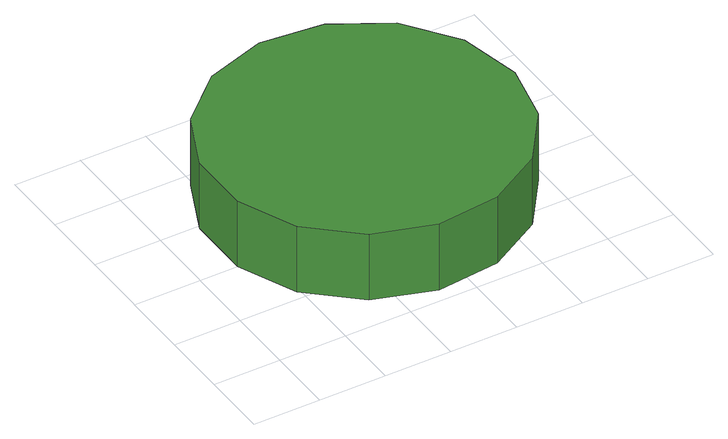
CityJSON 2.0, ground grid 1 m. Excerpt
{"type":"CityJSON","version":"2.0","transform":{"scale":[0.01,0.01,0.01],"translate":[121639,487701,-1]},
"CityObjects":{
"tree1":{"type":"SolitaryVegetationObject","attributes":{"function":"something"},"geometry":[{"type":"MultiSurface","lod":"1","boundaries":[[[0,1,2,3,4,5,6,7,8,9,10,11,12,13,14]],[[15,16,17,18,19,20,21,22,23,24,25,26,27,28,29]],[[0,29,28,1]],[[1,28,27,2]],[[2,27,26,3]],[[3,26,25,4]],[[4,25,24,5]],[[5,24,23,6]],[[6,23,22,7]],[[7,22,21,8]],[[8,21,20,9]],[[9,20,19,10]],[[10,19,18,11]],[[11,18,17,12]],[[12,17,16,13]],[[13,16,15,14]],[[14,15,29,0]]]}]}
},
"vertices":[
[508,247,196],[488,340,196],[432,417,196],[350,464,196],[256,474,196],[166,445,196],[95,381,196],[57,295,196],[57,200,196],[95,113,196],[166,50,196],[256,21,196],[350,31,196],[432,78,196],[488,155,196],[488,155,88],[432,78,88],[350,31,88],[256,21,88],[166,50,88],[95,113,88],[57,200,88],[57,295,88],[95,381,88],[166,445,88],[256,474,88],[350,464,88],[432,417,88],[488,340,88],[508,247,88]
]}
